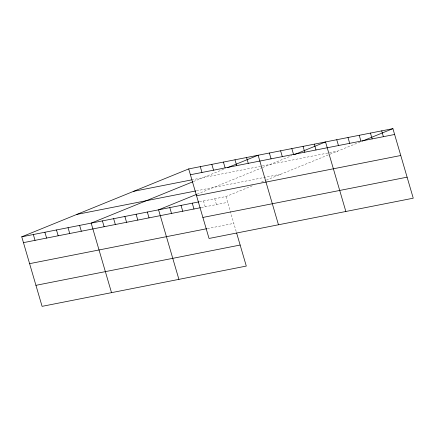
<?xml version="1.0" encoding="UTF-8"?>
<svg xmlns="http://www.w3.org/2000/svg" width="435" height="435" viewBox="0 0 435 435"><rect width="100%" height="100%" fill="white"/><g stroke="black" fill="none" stroke-linecap="round" stroke-linejoin="round"><path stroke-width="0.33" stroke-dasharray="2.17 1.63" d="M193.483 181.52L223.851 169.171M197.137 194.146L262.066 167.741M262.664 167.502L291.858 155.632M199.534 201.748L225.961 196.533L253.513 185.332M261.468 182.096L265.752 180.356M266.367 180.106L329.458 154.452M330.051 154.208L359.859 142.093M191.471 179.916L337.821 151.054M196.489 190.813L281.059 174.13M201.236 207.571L227.668 202.357M207.386 228.598L233.812 223.383M225.961 196.533L236.422 232.306M214.732 198.751L216.434 204.575M203.498 200.965L205.2 206.788"/><path stroke-width="0.65" d="M236.607 232.942L246.297 266.073L42.086 306.349L21.75 236.809L188.703 168.927L392.914 128.651L413.25 198.191L209.039 238.467L188.703 168.927M192.884 181.765L91.181 223.117L111.518 292.657M227.527 167.676L258.134 155.23L278.471 224.77M196.528 194.391L158.574 209.828L178.91 279.368M294.305 154.637L325.527 141.94L345.858 211.481M362.306 141.092L392.914 128.651M190.405 174.75L394.616 134.475M133.61 191.329L191.471 179.916M76.843 214.406L195.826 190.943M196.555 195.777L400.765 155.502M21.75 236.809L198.877 201.878M23.452 242.638L200.578 207.702M202.889 217.44L407.1 177.165M29.602 263.659L206.728 228.728M35.936 285.327L240.147 245.046M381.685 130.864L383.387 136.688M370.451 133.077L372.153 138.901M359.218 135.296L360.925 141.119M347.989 137.509L349.691 143.333M336.755 139.727L338.457 145.551M314.293 144.154L315.995 149.977M303.059 146.372L304.766 152.196M291.831 148.585L293.533 154.409M280.597 150.798L282.299 156.627M269.368 153.017L271.07 158.84M246.563 157.513L248.265 163.337M234.992 159.797L236.694 165.621M223.416 162.076L225.123 167.905M211.845 164.359L213.547 170.183M200.274 166.643L201.976 172.467M192.27 203.183L193.972 209.007M181.036 205.396L182.738 211.22M169.802 207.609L171.51 213.433M147.34 212.041L149.042 217.864M136.111 214.254L137.813 220.083M124.878 216.472L126.58 222.296M113.644 218.685L115.351 224.509M102.415 220.904L104.117 226.727M79.61 225.401L81.312 231.224M68.039 227.684L69.741 233.508M56.468 229.963L58.17 235.786M44.892 232.246L46.599 238.07M33.321 234.53L35.023 240.354"/></g></svg>
